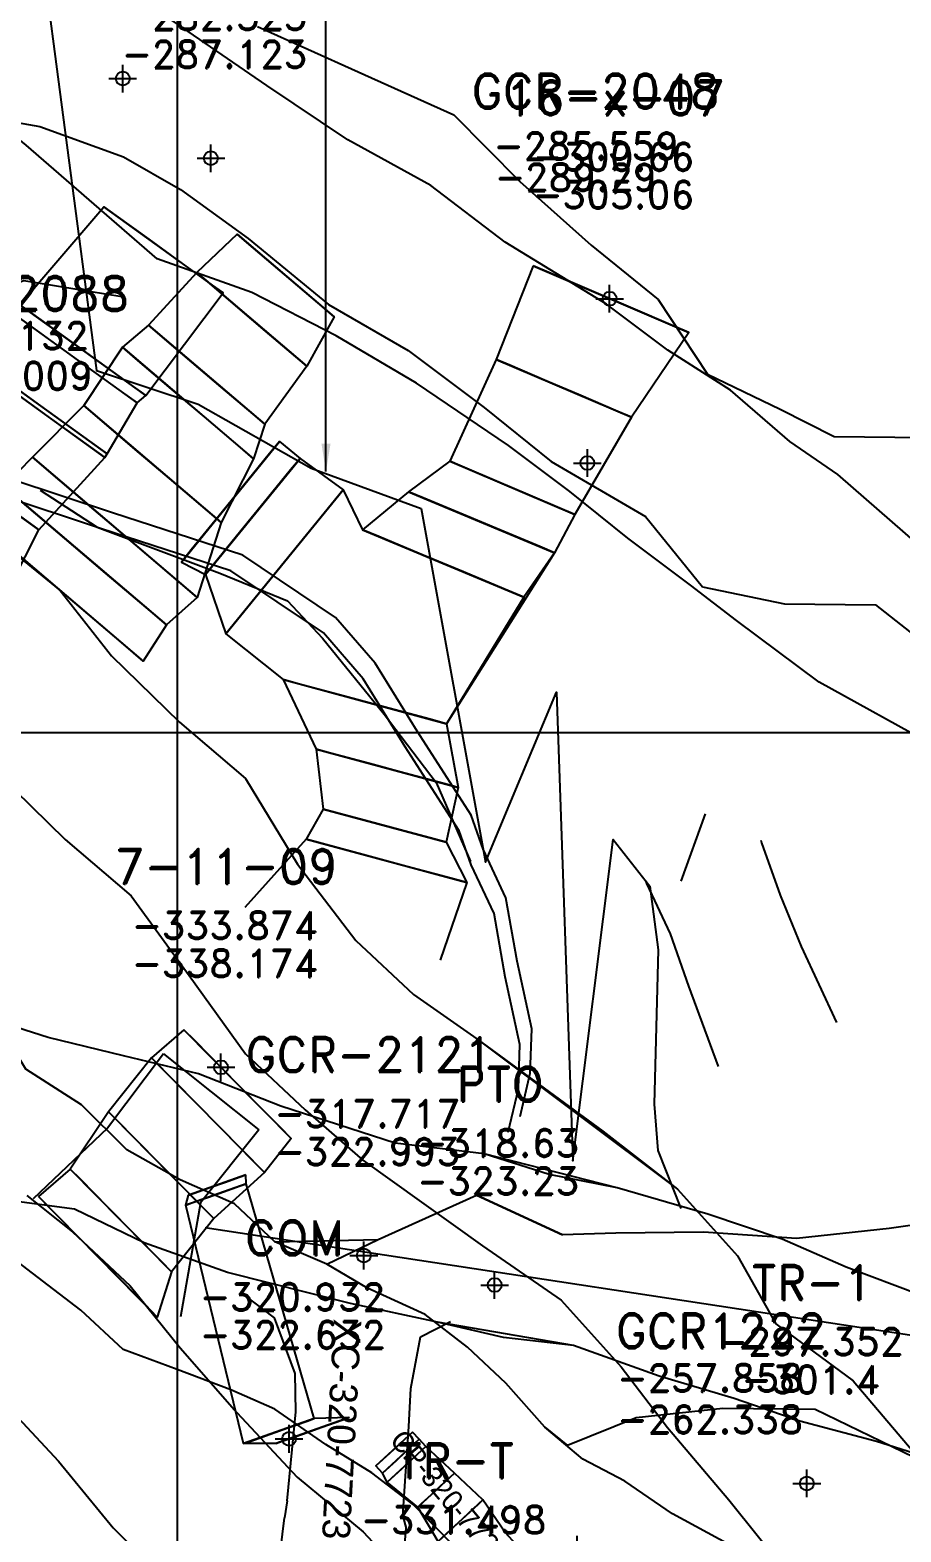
# Model space of a CAD drawing. Extents: x 10554 to 11088, y 9752 to 10019.
# Drawn here: x 10844.7 to 10876.1, y 9871.2 to 9925.3 of the extents above; entities that cross this region are included whole.
import ezdxf
from ezdxf.enums import TextEntityAlignment as Align

# ---------------------------------------------------------------- set-up
doc = ezdxf.new("R2010")
doc.units = 0
doc.header["$PDMODE"] = 34
doc.header["$PDSIZE"] = 0.5
doc.layers.get('0').update_dxf_attribs({"linetype": 'CONTINUOUS'})
for name, color, linetype in [('1', 7, 'CONTINUOUS'), ('ABAJO', 7, 'CONTINUOUS'), ('ARRIBA', 7, 'CONTINUOUS'), ('CF-300-7716-N', 5, 'CONTINUOUS'), ('coordenadas', 7, 'CONTINUOUS'), ('CURVA2', 6, 'CONTINUOUS'), ('POL-12-SEPT.-06', 2, 'CONTINUOUS'), ('R-0-6955-SW', 7, 'CONTINUOUS'), ('R-241-7710-E', 7, 'CONTINUOUS'), ('R-241-7710-E_FICH', 7, 'CONTINUOUS'), ('SEC', 7, 'CONTINUOUS')]:
    doc.layers.add(name, color=color, linetype=linetype)
doc.styles.add('ROMAND', font='ROMAND.SHX')
doc.styles.add('ROMANS', font='ROMANS')
doc.dimstyles.get("Standard").update_dxf_attribs({"dimtxt": 1.25, "dimasz": 1, "dimexe": 1.25, "dimexo": 0.625, "dimgap": 1, "dimtad": 1, "dimzin": 9, "dimdsep": 46, "dimtxsty": 'Standard', "dimcen": 2.5, "dimaunit": 1, "dimadec": 4, "dimazin": 0, "dimtfac": 1, "dimtmove": 0, "dimatfit": 3, "dimfxl": 0, "dimtolj": 1, "dimtzin": 0, "dimarcsym": 0})

# ---------------------------------------------------------------- blocks, each defined once
blk = doc.blocks.new('F2')
blk.add_point((0, 0))
at = {"style": 'ROMAND'}
for tag, height, p in [('NOMBRE', 1.25, (0.201, 6.617)), ('CIELO', 1, (0.136, 4.616)), ('PISO', 1, (0.136, 3.247))]:
    blk.add_attdef(tag, text='', height=height, dxfattribs=at).set_placement(p, align=Align.CENTER)
at = {"style": 'ROMANS', "flags": 1}
for tag, p in [('MINA', (-0.074, -3.255)), ('LOCALIZACION', (-0.074, -4.928)), ('ESTRUCTURA', (-0.074, -6.618)), ('NIVEL', (-0.074, -8.29)), ('OBRA', (-0.074, -10.121)), ('FECHA', (-0.074, -11.793)), ('ATRAS', (-0.074, -13.483)), ('TOPOGRAFO', (2.675, -15.297))]:
    blk.add_attdef(tag, text='', height=1.25, dxfattribs=at).set_placement(p, align=Align.CENTER)

msp = doc.modelspace()

# ---------------------------------------------------------------- linework, layer by layer
at = {"color": 1, "elevation": -258.542}
msp.add_lwpolyline([(10847.714, 9907.178), (10847.714, 9907.178)], dxfattribs=at)
at = {"color": 2, "elevation": -334.136}
msp.add_lwpolyline([(10849.497, 9888.416), (10852.934, 9885.669)], dxfattribs=at)
at = {"color": 5}
msp.add_polyline3d([(10869.02, 9897.063, 8.5), (10868.142, 9894.63, -158.252)], dxfattribs=at)
at = {"color": 3}
for points in [[(10853.952, 9872.29, -322.728), (10853.861, 9871.687, -322.562)], [(10853.952, 9872.29, -318.028), (10853.861, 9871.687, -319.062)], [(10858.117, 9871.748, -322.728), (10858.243, 9871.294, -322.562)], [(10858.117, 9871.748, -318.028), (10858.243, 9871.294, -319.062)]]:
    msp.add_polyline3d(points, dxfattribs=at)
at = {"layer": '1', "color": 1}
msp.add_lwpolyline([(10851.002, 9882.149), (10879.222, 9877.842)], dxfattribs=at)
at = {"layer": 'ABAJO', "color": 4}
for points in [[(10825.959, 9890.45, -291.565), (10828.297, 9893.183, -291.18), (10829.809, 9895.623, -290.772), (10831.413, 9897.85, -290.477), (10832.924, 9899.776, -290.114), (10834.831, 9902.25, -289.578), (10836.697, 9905.011, -289.12), (10838.644, 9907.885, -288.747), (10840.539, 9910.515, -288.099), (10842.266, 9913.596, -287.621), (10841.061, 9914.661, -287.804), (10842.786, 9916.028, -287.477), (10844.316, 9915.415, -287.434), (10847.35, 9918.941, -287.136)], [(10862.819, 9916.814, -305.06), (10861.488, 9913.446, -305.039), (10859.811, 9909.78, -305.016), (10858.331, 9908.676, -304.958)], [(10830.259, 9887.352, -291.565), (10832.273, 9890.319, -291.18), (10833.947, 9892.642, -290.772), (10835.795, 9894.693, -290.477), (10836.981, 9896.853, -290.114), (10839.131, 9899.152, -289.578), (10841.565, 9901.504, -289.12), (10843.512, 9904.377, -288.747), (10845.001, 9907.299, -288.099), (10847.377, 9909.913, -287.621), (10847.47, 9910.042, -287.804), (10848.546, 9911.877, -287.477), (10848.86, 9912.142, -287.434), (10851.65, 9915.842, -287.136)], [(10868.428, 9914.415, -305.06), (10866.361, 9911.362, -305.039), (10864.317, 9907.853, -305.016), (10863.59, 9906.478, -304.958)], [(10853.675, 9910.485, -305.132), (10854.42, 9909.879, -305.008), (10855.971, 9908.745, -305.159), (10856.672, 9907.3, -305.009), (10856.672, 9907.3, -305.009)], [(10850.14, 9906.142, -305.132), (10851.01, 9905.691, -305.008), (10851.741, 9903.549, -305.159), (10853.811, 9901.9, -304.863), (10853.811, 9901.9, -304.863)]]:
    msp.add_polyline3d(points, dxfattribs=at)
at = {"layer": 'ABAJO', "color": 1}
for points in [[(10852.147, 9917.961, -307.261), (10850.703, 9916.574, -307.241), (10848.956, 9914.676, -307.244), (10848.02, 9913.885, -307.193), (10846.623, 9911.78, -307.193), (10844.773, 9909.917, -307.098), (10843.745, 9908.863, -307.057), (10840.92, 9909.247, -307.018)], [(10855.649, 9914.98, -307.261), (10854.663, 9913.203, -307.241), (10853.144, 9911.111, -307.244), (10852.741, 9909.866, -307.193), (10851.572, 9907.567, -307.193), (10850.713, 9904.861, -307.098), (10849.608, 9903.872, -307.057), (10848.763, 9902.57, -307.018)], [(10863.59, 9906.478, -304.958), (10863.59, 9906.478, -304.958), (10863.59, 9906.478, -304.958), (10862.485, 9904.871, -305.009), (10862.485, 9904.871, -305.009), (10862.485, 9904.871, -305.009)], [(10862.485, 9904.871, -305.009), (10862.485, 9904.871, -305.009), (10862.485, 9904.871, -305.009), (10862.485, 9904.871, -305.009), (10862.485, 9904.871, -305.009), (10859.7, 9900.312, -304.863), (10860.116, 9898.014, -304.862), (10859.687, 9896.038, -304.862), (10860.434, 9894.583, -304.861), (10859.473, 9891.787, -304.96)], [(10853.811, 9901.9, -304.863), (10853.811, 9901.9, -304.863), (10853.811, 9901.9, -304.863), (10853.811, 9901.9, -304.863), (10853.811, 9901.9, -304.863), (10853.811, 9901.9, -304.863), (10854.999, 9899.394, -304.862), (10855.246, 9897.235, -304.862), (10854.641, 9896.145, -304.861), (10852.425, 9893.688, -304.96)], [(10849.497, 9888.416, -337.736), (10847.475, 9885.727, -338.469), (10844.8, 9883.18, -338.975)], [(10852.934, 9885.669, -337.736), (10850.834, 9883.042, -338.469), (10850.111, 9878.935, -338.975)]]:
    msp.add_polyline3d(points, dxfattribs=at)
at = {"layer": 'ABAJO'}
for points in [[(10850.234, 9889.278, -338.174), (10849.063, 9888.264, -338.229), (10847.515, 9886.318, -338.476), (10846.137, 9884.258, -338.518), (10844.989, 9883.268, -338.67)], [(10854.094, 9885.36, -338.174), (10853.133, 9884.132, -338.229), (10851.305, 9882.472, -338.476), (10849.787, 9880.554, -338.518), (10849.271, 9878.923, -338.67)], [(10853.505, 9881.637, -260.061), (10857.239, 9881.713, -260.414), (10860.779, 9883.312, -260.723)]]:
    msp.add_polyline3d(points, dxfattribs=at)
at = {"layer": 'ABAJO', "color": 2}
for points in [[(10856.19, 9875.297, -322.632), (10854.931, 9875.261, -323.305), (10852.475, 9883.726, -334.003), (10852.468, 9884.045, -334.476)], [(10853.55, 9874.365, -322.632), (10852.384, 9874.363, -323.305), (10850.306, 9882.96, -334.003), (10850.393, 9883.313, -334.476)]]:
    msp.add_polyline3d(points, dxfattribs=at)
at = {"layer": 'ABAJO', "color": 3}
for points in [[(10853.952, 9872.29, -322.728), (10854.27, 9875.507, -322.952), (10854.247, 9876.884, -322.989), (10853.5, 9878.888, -322.978), (10852.398, 9879.724, -322.847)], [(10858.117, 9871.748, -322.728), (10858.335, 9874.978, -322.952), (10858.412, 9876.342, -322.989), (10858.755, 9878.204, -322.978), (10859.835, 9878.756, -322.847)], [(10853.504, 9868.832, -322.395), (10853.861, 9871.687, -322.562)], [(10857.986, 9868.43, -322.395), (10858.243, 9871.294, -322.562)]]:
    msp.add_polyline3d(points, dxfattribs=at)
at = {"layer": 'ABAJO', "color": 5}
for points in [[(10862.877, 9869.989, -312.082), (10862.877, 9869.989, -312.082), (10862.877, 9869.989, -312.082), (10861.816, 9871.157, -313.862), (10861.009, 9872.326, -315.383), (10859.981, 9873.292, -316.905), (10858.954, 9874.258, -318.527), (10858.715, 9874.517, -318.882), (10858.477, 9874.775, -319.637)], [(10861.243, 9868.515, -312.082), (10861.243, 9868.515, -312.082), (10861.243, 9868.515, -312.082), (10860.052, 9869.529, -313.862), (10859.392, 9870.834, -315.383), (10858.658, 9872.071, -316.905), (10857.557, 9872.97, -318.527), (10857.392, 9873.296, -318.882), (10857.154, 9873.555, -319.637)]]:
    msp.add_polyline3d(points, dxfattribs=at)
at = {"layer": 'ARRIBA', "color": 4}
for points in [[(10825.959, 9890.45, -287.365), (10828.297, 9893.183, -287.38), (10829.809, 9895.623, -286.972), (10831.413, 9897.85, -286.377), (10832.924, 9899.776, -285.914), (10834.831, 9902.25, -285.278), (10836.697, 9905.011, -285.02), (10838.644, 9907.885, -284.547), (10840.539, 9910.515, -283.799), (10842.266, 9913.596, -283.321), (10841.061, 9914.661, -283.304), (10842.786, 9916.028, -283.177), (10844.316, 9915.415, -283.134), (10847.35, 9918.941, -283.036)], [(10862.819, 9916.814, -300.66), (10861.488, 9913.446, -300.139), (10859.811, 9909.78, -300.816), (10858.331, 9908.676, -300.858)], [(10830.259, 9887.352, -287.365), (10832.273, 9890.319, -287.38), (10833.947, 9892.642, -286.972), (10835.795, 9894.693, -286.377), (10836.981, 9896.853, -285.914), (10839.131, 9899.152, -285.278), (10841.565, 9901.504, -285.02), (10843.512, 9904.377, -284.547), (10845.001, 9907.299, -283.799), (10847.377, 9909.913, -283.321), (10847.47, 9910.042, -283.304), (10848.546, 9911.877, -283.177), (10848.86, 9912.142, -283.134), (10851.65, 9915.842, -283.036)], [(10868.428, 9914.415, -300.66), (10866.361, 9911.362, -300.139), (10864.317, 9907.853, -300.816), (10863.59, 9906.478, -300.858)], [(10853.675, 9910.485, -301.032), (10854.42, 9909.879, -300.708), (10855.971, 9908.745, -300.559), (10856.672, 9907.3, -300.709), (10856.672, 9907.3, -300.709)], [(10850.14, 9906.142, -301.032), (10851.01, 9905.691, -300.708), (10851.741, 9903.549, -300.559), (10853.811, 9901.9, -300.763), (10853.811, 9901.9, -300.763)]]:
    msp.add_polyline3d(points, dxfattribs=at)
at = {"layer": 'ARRIBA', "color": 1}
for points in [[(10852.147, 9917.961, -302.461), (10850.703, 9916.574, -302.841), (10848.956, 9914.676, -302.244), (10848.02, 9913.885, -302.493), (10846.623, 9911.78, -302.093), (10844.773, 9909.917, -302.598), (10843.745, 9908.863, -302.757), (10840.92, 9909.247, -302.918)], [(10855.649, 9914.98, -302.461), (10854.663, 9913.203, -302.841), (10853.144, 9911.111, -302.244), (10852.741, 9909.866, -302.493), (10851.572, 9907.567, -302.093), (10850.713, 9904.861, -302.598), (10849.608, 9903.872, -302.757), (10848.763, 9902.57, -302.918)], [(10858.331, 9908.676, -300.858), (10858.331, 9908.676, -300.858), (10858.331, 9908.676, -300.858), (10856.672, 9907.3, -300.709), (10856.672, 9907.3, -300.709), (10856.672, 9907.3, -300.709)], [(10863.59, 9906.478, -300.858), (10863.59, 9906.478, -300.858), (10863.59, 9906.478, -300.858), (10863.59, 9906.478, -300.858), (10863.59, 9906.478, -300.858), (10859.7, 9900.312, -300.763), (10860.116, 9898.014, -300.862), (10859.687, 9896.038, -300.662), (10860.434, 9894.583, -300.961), (10859.473, 9891.787, -301.111)], [(10853.811, 9901.9, -300.763), (10853.811, 9901.9, -300.763), (10853.811, 9901.9, -300.763), (10853.811, 9901.9, -300.763), (10853.811, 9901.9, -300.763), (10853.811, 9901.9, -300.763), (10854.999, 9899.394, -300.862), (10855.246, 9897.235, -300.662), (10854.641, 9896.145, -300.961), (10852.425, 9893.688, -301.111)], [(10849.497, 9888.416, -334.136), (10847.475, 9885.727, -335.069), (10844.8, 9883.18, -335.175)], [(10852.934, 9885.669, -334.136), (10850.834, 9883.042, -335.069), (10850.111, 9878.935, -335.175)]]:
    msp.add_polyline3d(points, dxfattribs=at)
at = {"layer": 'ARRIBA'}
for points in [[(10850.234, 9889.278, -333.874), (10849.063, 9888.264, -334.029), (10847.515, 9886.318, -334.476), (10846.137, 9884.258, -334.718), (10844.989, 9883.268, -334.87)], [(10854.094, 9885.36, -333.874), (10853.133, 9884.132, -334.029), (10851.305, 9882.472, -334.476), (10849.787, 9880.554, -334.718), (10849.271, 9878.923, -334.87)], [(10855.384, 9880.831, -256.022), (10857.239, 9881.713, -256.614), (10860.779, 9883.312, -256.823)]]:
    msp.add_polyline3d(points, dxfattribs=at)
at = {"layer": 'ARRIBA', "color": 2}
for points in [[(10856.19, 9875.297, -320.932), (10854.931, 9875.261, -321.105), (10852.475, 9883.726, -332.203), (10852.468, 9884.045, -332.676)], [(10853.55, 9874.365, -320.932), (10852.384, 9874.363, -321.105), (10850.306, 9882.96, -332.203), (10850.393, 9883.313, -332.676)]]:
    msp.add_polyline3d(points, dxfattribs=at)
at = {"layer": 'ARRIBA', "color": 3}
for points in [[(10853.952, 9872.29, -318.028), (10854.27, 9875.507, -319.052), (10854.247, 9876.884, -319.489), (10853.5, 9878.888, -319.378), (10852.398, 9879.724, -318.747)], [(10858.117, 9871.748, -318.028), (10858.335, 9874.978, -319.052), (10858.412, 9876.342, -319.489), (10858.755, 9878.204, -319.378), (10859.835, 9878.756, -318.747)], [(10853.504, 9868.832, -318.595), (10853.861, 9871.687, -319.062)], [(10857.986, 9868.43, -318.595), (10858.243, 9871.294, -319.062)]]:
    msp.add_polyline3d(points, dxfattribs=at)
at = {"layer": 'ARRIBA', "color": 5}
for points in [[(10862.877, 9869.989, -309.482), (10862.877, 9869.989, -309.482), (10862.877, 9869.989, -309.482), (10861.816, 9871.157, -311.762), (10861.009, 9872.326, -313.583), (10859.981, 9873.292, -315.205), (10858.954, 9874.258, -316.627), (10858.715, 9874.517, -317.182), (10858.477, 9874.775, -317.537)], [(10861.243, 9868.515, -309.482), (10861.243, 9868.515, -309.482), (10861.243, 9868.515, -309.482), (10860.052, 9869.529, -311.762), (10859.392, 9870.834, -313.583), (10858.658, 9872.071, -315.205), (10857.557, 9872.97, -316.627), (10857.392, 9873.296, -317.182), (10857.154, 9873.555, -317.537)]]:
    msp.add_polyline3d(points, dxfattribs=at)
at = {"layer": 'CF-300-7716-N'}
for points in [[(10830.492, 9926.661, -262.479), (10832.674, 9920.287, -260.342), (10835.822, 9924.299, -262.546), (10838.05, 9914.798, -259.948), (10841.322, 9918.968, -262.268), (10844.943, 9929.301, -267.143), (10847.085, 9913.049, -262.376), (10850.742, 9911.831, -262.191), (10854.824, 9909.519, -262.483), (10858.78, 9908.067, -262.289), (10861.101, 9895.318, -258.898), (10863.667, 9901.448, -262.042), (10864.254, 9884.551, -257.296), (10865.71, 9896.133, -262.219), (10867.022, 9894.458, -262.243), (10867.327, 9892.158, -262.049), (10867.183, 9886.597, -262.032), (10867.317, 9884.922, -262.02), (10868.14, 9882.83, -261.996)], [(10830.492, 9926.661, -260.043), (10832.674, 9920.287, -257.906), (10835.822, 9924.299, -260.11), (10838.05, 9914.798, -257.512), (10841.322, 9918.968, -259.832), (10844.943, 9929.301, -264.707), (10847.085, 9913.049, -259.94), (10850.742, 9911.831, -259.755), (10854.824, 9909.519, -260.047), (10858.78, 9908.067, -259.853), (10861.101, 9895.318, -256.462), (10863.667, 9901.448, -259.606), (10864.254, 9884.551, -254.86), (10865.71, 9896.133, -259.783), (10867.022, 9894.458, -259.807), (10867.327, 9892.158, -259.613), (10867.183, 9886.597, -259.596), (10867.317, 9884.922, -259.584), (10868.14, 9882.83, -259.56)], [(10862.353, 9886.148, -258.325), (10862.718, 9887.714, -258.349), (10862.768, 9889.307, -258.361), (10862.243, 9891.746, -258.378), (10861.839, 9894.029, -258.572), (10861.02, 9895.792, -258.549), (10860.585, 9897.014, -258.305), (10858.642, 9900.044, -258.371), (10857.12, 9902.495, -258.435), (10855.693, 9904.147, -258.619), (10852.353, 9906.386, -258.812), (10847.654, 9907.911, -258.521), (10843.997, 9909.129, -258.705), (10840.687, 9911.598, -258.602), (10838.481, 9915.363, -258.597), (10836.039, 9918.422, -258.786), (10833.104, 9920.851, -258.875), (10830.796, 9921.68, -258.59), (10827.803, 9922.818, -258.808), (10824.748, 9924.49, -258.73), (10821.901, 9926.873, -259.252)], [(10861.923, 9885.583, -261.996), (10862.288, 9887.149, -262.02), (10862.337, 9888.742, -262.032), (10861.813, 9891.182, -262.049), (10861.409, 9893.465, -262.243), (10860.589, 9895.227, -262.219), (10860.155, 9896.449, -261.975), (10858.211, 9899.48, -262.042), (10856.689, 9901.931, -262.105), (10855.262, 9903.583, -262.289), (10851.923, 9905.821, -262.483), (10847.224, 9907.347, -262.191), (10843.566, 9908.564, -262.376), (10840.256, 9911.034, -262.273), (10838.05, 9914.798, -262.268), (10835.609, 9917.857, -262.457), (10832.674, 9920.287, -262.546), (10830.365, 9921.115, -262.26), (10827.373, 9922.253, -262.479), (10824.317, 9923.926, -262.4), (10821.471, 9926.308, -262.923)]]:
    msp.add_polyline3d(points, dxfattribs=at)
at = {"layer": 'coordenadas', "color": 0}
for points in [[(10850, 9838.299), (10850, 9939.799)], [(10776.496, 9900), (10909.496, 9900)]]:
    msp.add_lwpolyline(points, dxfattribs=at)
at = {"layer": 'CURVA2'}
msp.add_polyline3d([(10845.054, 9908.732, -264.199), (10847.11, 9907.394, -264.244), (10851.532, 9905.742, -264.195), (10853.967, 9904.743, -264.049), (10855.223, 9903.391, -264.131), (10857.448, 9900.657, -264.175), (10859.327, 9898.191, -264.375), (10860.557, 9895.343, -264.446)], dxfattribs=at)
at = {"layer": 'R-0-6955-SW'}
for points in [[(10871.022, 9896.109, -158.083), (10871.055, 9896.015, -158.084), (10871.055, 9896.015, -158.084), (10871.719, 9894.128, -158.404), (10872.477, 9892.275, -157.925), (10873.755, 9889.544, -157.956)], [(10866.871, 9894.649, -158.083), (10866.905, 9894.555, -158.084), (10866.905, 9894.555, -158.084), (10867.757, 9892.734, -158.404), (10868.421, 9890.848, -157.925), (10869.487, 9887.954, -157.498)]]:
    msp.add_polyline3d(points, dxfattribs=at)
at = {"layer": 'R-241-7710-E'}
for points in [[(10853.218, 9923.326, -282.245), (10848.167, 9926.801, -281.223), (10846.183, 9928.433, -281.31), (10843.979, 9929.85, -280.689), (10841.824, 9931.472, -280.459), (10839.523, 9933.07, -280.316), (10837.423, 9934.539, -280.203)], [(10853.218, 9923.326, -287.145), (10848.167, 9926.801, -287.323), (10846.183, 9928.433, -286.81), (10843.979, 9929.85, -285.989), (10841.824, 9931.472, -285.159), (10839.523, 9933.07, -284.716), (10837.423, 9934.539, -284.103)], [(10849.269, 9917.068, -282.245), (10844.544, 9921.165, -281.223), (10842.56, 9922.797, -281.31), (10840.572, 9924.55, -280.689), (10838.363, 9926.089, -280.459), (10836.063, 9927.686, -280.316), (10833.909, 9929.071, -280.203)], [(10849.269, 9917.068, -287.145), (10844.544, 9921.165, -287.323), (10842.56, 9922.797, -286.81), (10840.572, 9924.55, -285.989), (10838.363, 9926.089, -285.159), (10836.063, 9927.686, -284.716), (10833.909, 9929.071, -284.103)], [(10852.88, 9925.444, -265.3), (10852.88, 9925.444, -265.3), (10852.88, 9925.444, -265.3), (10856.516, 9923.819, -265.027), (10859.957, 9922.268, -264.257), (10862.336, 9919.86, -263.45), (10864.915, 9917.559, -263.726), (10867.324, 9915.61, -263.804)], [(10852.88, 9925.444, -271.1), (10852.88, 9925.444, -271.1), (10852.88, 9925.444, -271.1), (10856.516, 9923.819, -270.627), (10859.957, 9922.268, -269.957), (10862.336, 9919.86, -269.45), (10864.915, 9917.559, -269.126), (10867.324, 9915.61, -268.654)], [(10865.466, 9915.434, -284.017), (10865.466, 9915.434, -284.017), (10861.811, 9917.668, -284.005), (10859.133, 9919.713, -283.229), (10856.145, 9921.361, -282.145), (10853.218, 9923.326, -282.245)], [(10865.466, 9915.434, -288.817), (10865.466, 9915.434, -288.817), (10861.811, 9917.668, -288.305), (10859.133, 9919.713, -288.029), (10856.145, 9921.361, -287.545), (10853.218, 9923.326, -287.145)], [(10835.97, 9921.457, -269.391), (10835.97, 9921.457, -269.391), (10838.676, 9922.749, -267.848), (10841.7, 9922.428, -267.143), (10845.039, 9921.847, -265.983), (10848.059, 9920.753, -265.232), (10850.105, 9919.566, -265.3)], [(10835.97, 9921.457, -273.691), (10835.97, 9921.457, -273.691), (10838.676, 9922.749, -272.948), (10841.7, 9922.428, -272.543), (10845.039, 9921.847, -272.083), (10848.059, 9920.753, -271.532), (10850.105, 9919.566, -271.1)], [(10850.105, 9919.566, -265.3), (10850.105, 9919.566, -265.3), (10850.105, 9919.566, -265.3), (10852.551, 9917.81, -265.027), (10855.441, 9915.423, -264.257), (10858.315, 9913.767, -263.45), (10861.06, 9911.716, -263.726), (10863.469, 9909.767, -263.804)], [(10850.105, 9919.566, -271.1), (10850.105, 9919.566, -271.1), (10850.105, 9919.566, -271.1), (10852.551, 9917.81, -270.627), (10855.441, 9915.423, -269.957), (10858.315, 9913.767, -269.45), (10861.06, 9911.716, -269.126), (10863.469, 9909.767, -268.654)], [(10861.936, 9910.337, -284.017), (10861.936, 9910.337, -284.017), (10858.61, 9912.593, -284.005), (10855.718, 9914.3, -283.229), (10852.677, 9915.863, -282.145), (10849.269, 9917.068, -282.245)], [(10861.936, 9910.337, -288.817), (10861.936, 9910.337, -288.817), (10858.61, 9912.593, -288.305), (10855.718, 9914.3, -288.029), (10852.677, 9915.863, -287.545), (10849.269, 9917.068, -287.145)], [(10834.191, 9910.383, -254.451), (10836.037, 9913.176, -254.123), (10838.758, 9914.571, -253.752), (10841.648, 9915.288, -253.48), (10844.465, 9916.295, -253.209), (10847.991, 9915.712, -252.853)], [(10873.797, 9909.298, -286.061), (10872.078, 9910.489, -285.689), (10869.933, 9912.339, -285.023), (10867.675, 9913.782, -284.475), (10865.466, 9915.434, -284.017)], [(10873.797, 9909.298, -290.761), (10872.078, 9910.489, -290.389), (10869.933, 9912.339, -289.723), (10867.675, 9913.782, -289.175), (10865.466, 9915.434, -288.817)], [(10870.153, 9904.037, -286.061), (10868.49, 9905.31, -285.689), (10866.232, 9906.996, -285.023), (10864.145, 9908.685, -284.475), (10861.936, 9910.337, -284.017)], [(10870.153, 9904.037, -290.761), (10868.49, 9905.31, -290.389), (10866.232, 9906.996, -289.723), (10864.145, 9908.685, -289.175), (10861.936, 9910.337, -288.817)], [(10880.808, 9904.502, -287.747), (10880.808, 9904.502, -287.747), (10880.808, 9904.502, -287.747), (10880.808, 9904.502, -287.747), (10876.708, 9906.758, -286.575), (10873.797, 9909.298, -286.061), (10873.797, 9909.298, -286.061)], [(10880.808, 9904.502, -291.947), (10880.808, 9904.502, -291.947), (10880.808, 9904.502, -291.947), (10880.808, 9904.502, -291.947), (10876.708, 9906.758, -291.475), (10873.797, 9909.298, -290.761), (10873.797, 9909.298, -290.761)], [(10842.773, 9907.619, -302.423), (10844.084, 9906.482, -302.448), (10845.77, 9905.119, -302.229), (10847.622, 9902.757, -302.027), (10850.073, 9900.369, -301.98), (10852.451, 9898.333, -301.464), (10854.331, 9895.244, -300.809), (10856.434, 9892.498, -300.062)], [(10842.773, 9907.619, -307.723), (10844.084, 9906.482, -307.548), (10845.77, 9905.119, -307.229), (10847.622, 9902.757, -306.927), (10850.073, 9900.369, -306.58), (10852.451, 9898.333, -305.964), (10854.331, 9895.244, -305.409), (10856.434, 9892.498, -305.062)], [(10877.35, 9899.477, -287.747), (10877.35, 9899.477, -287.747), (10877.35, 9899.477, -287.747), (10877.35, 9899.477, -287.747), (10873.134, 9901.815, -286.575), (10870.153, 9904.037, -286.061), (10870.153, 9904.037, -286.061)], [(10877.35, 9899.477, -291.947), (10877.35, 9899.477, -291.947), (10877.35, 9899.477, -291.947), (10877.35, 9899.477, -291.947), (10873.134, 9901.815, -291.475), (10870.153, 9904.037, -290.761), (10870.153, 9904.037, -290.761)], [(10838.447, 9903.178, -302.423), (10839.758, 9902.041, -302.448), (10841.165, 9900.391, -302.229), (10843.505, 9898.53, -302.027), (10845.957, 9896.143, -301.98), (10848.334, 9894.106, -301.464), (10850.424, 9891.233, -300.809), (10852.457, 9888.415, -300.062)], [(10838.447, 9903.178, -307.723), (10839.758, 9902.041, -307.548), (10841.165, 9900.391, -307.229), (10843.505, 9898.53, -306.927), (10845.957, 9896.143, -306.58), (10848.334, 9894.106, -305.964), (10850.424, 9891.233, -305.409), (10852.457, 9888.415, -305.062)], [(10853.72, 9886.529, -316.481), (10853.72, 9886.529, -316.481), (10853.72, 9886.529, -316.481), (10853.72, 9886.529, -316.481), (10853.72, 9886.529, -316.481), (10850.752, 9887.688, -316.323), (10848.06, 9888.338, -315.812), (10845.339, 9888.998, -315.398), (10842.764, 9889.82, -315.193), (10839.749, 9890.994, -314.83), (10837.082, 9891.951, -314.211), (10834.342, 9892.616, -313.894), (10830.902, 9893.506, -313.595), (10828.026, 9894.53, -313.351), (10825.446, 9895.564, -312.439), (10825.446, 9895.564, -312.439)], [(10853.72, 9886.529, -321.981), (10853.72, 9886.529, -321.981), (10853.72, 9886.529, -321.981), (10853.72, 9886.529, -321.981), (10853.72, 9886.529, -321.981), (10850.752, 9887.688, -321.523), (10848.06, 9888.338, -321.112), (10845.339, 9888.998, -320.798), (10842.764, 9889.82, -320.393), (10839.749, 9890.994, -319.93), (10837.082, 9891.951, -319.511), (10834.342, 9892.616, -319.194), (10830.902, 9893.506, -318.795), (10828.026, 9894.53, -318.451), (10825.446, 9895.564, -318.039), (10825.446, 9895.564, -318.039)], [(10878.401, 9866.684, -264.662), (10875.39, 9868.185, -263.968), (10872.6, 9869.242, -263.333), (10867.842, 9871.826, -262.649), (10866.126, 9873.01, -262.275), (10864.605, 9873.794, -261.852), (10863.247, 9874.956, -261.717), (10861.834, 9876.537, -261.542), (10860.458, 9877.839, -261.294), (10858.922, 9879.012, -261.039), (10856.845, 9879.968, -260.844), (10855.384, 9880.831, -260.522), (10853.505, 9881.637, -260.061), (10852.05, 9882.999, -259.799), (10850.091, 9883.865, -259.324), (10848.176, 9884.95, -259.237), (10846.545, 9886.572, -259.036), (10844.532, 9887.856, -258.722), (10843.538, 9889.495, -258.586), (10842.084, 9890.858, -258.325), (10840.508, 9892.061, -257.863), (10838.628, 9892.866, -257.502), (10836.949, 9893.771, -257.253)], [(10863.985, 9865.269, -262.561), (10863.985, 9865.269, -262.561), (10863.716, 9866.42, -262.649), (10862.183, 9867.843, -262.275), (10860.843, 9868.865, -261.852), (10859.97, 9870.663, -261.717), (10858.497, 9872.165, -261.542), (10857, 9873.308, -261.294), (10855.342, 9874.322, -261.039), (10853.508, 9875.596, -260.844), (10851.926, 9876.3, -260.522), (10849.985, 9877.027, -260.061), (10848.045, 9877.753, -259.799), (10846.512, 9879.175, -259.324), (10844.778, 9880.498, -259.237), (10842.965, 9881.882, -259.036), (10841.074, 9883.325, -258.722), (10838.745, 9883.216, -258.586), (10837.776, 9885.214, -258.325), (10836.685, 9887.053, -257.863), (10834.806, 9887.858, -257.502), (10833.066, 9888.683, -257.253), (10828.604, 9893.027, -256.227)], [(10856.434, 9892.498, -300.062), (10856.434, 9892.498, -300.062), (10856.434, 9892.498, -300.062), (10856.434, 9892.498, -300.062), (10858.51, 9890.548, -299.431), (10860.793, 9888.952, -299.464), (10860.793, 9888.952, -299.464), (10860.793, 9888.952, -299.464)], [(10856.434, 9892.498, -305.062), (10856.434, 9892.498, -305.062), (10856.434, 9892.498, -305.062), (10856.434, 9892.498, -305.062), (10858.51, 9890.548, -304.531), (10860.793, 9888.952, -304.264), (10860.793, 9888.952, -304.264), (10860.793, 9888.952, -304.264)], [(10863.716, 9866.42, -257.849), (10862.183, 9867.843, -257.675), (10860.843, 9868.865, -257.352), (10859.97, 9870.663, -256.917), (10858.497, 9872.165, -256.542), (10857, 9873.308, -256.094), (10855.342, 9874.322, -256.539), (10853.508, 9875.596, -256.044), (10851.926, 9876.3, -256.022), (10849.985, 9877.027, -255.761), (10848.045, 9877.753, -254.399), (10846.512, 9879.175, -254.324), (10844.778, 9880.498, -254.637), (10842.965, 9881.882, -254.536), (10841.074, 9883.325, -254.522), (10838.745, 9883.216, -252.886), (10837.776, 9885.214, -253.325), (10836.685, 9887.053, -253.263), (10834.806, 9887.858, -253.102), (10833.066, 9888.683, -252.953), (10831.848, 9889.934, -251.948)], [(10851.803, 9880.528, -316.481), (10851.803, 9880.528, -316.481), (10851.803, 9880.528, -316.481), (10851.803, 9880.528, -316.481), (10851.803, 9880.528, -316.481), (10848.804, 9881.592, -316.323), (10846.294, 9882.813, -315.812), (10843.482, 9883.187, -315.398), (10840.908, 9884.01, -315.193), (10837.831, 9884.993, -314.83), (10835.164, 9885.95, -314.211), (10832.303, 9886.234, -313.894), (10828.954, 9887.409, -313.595), (10826.2, 9888.814, -313.351), (10823.529, 9889.563, -312.439), (10823.529, 9889.563, -312.439)], [(10851.803, 9880.528, -321.981), (10851.803, 9880.528, -321.981), (10851.803, 9880.528, -321.981), (10851.803, 9880.528, -321.981), (10851.803, 9880.528, -321.981), (10848.804, 9881.592, -321.523), (10846.294, 9882.813, -321.112), (10843.482, 9883.187, -320.798), (10840.908, 9884.01, -320.393), (10837.831, 9884.993, -319.93), (10835.164, 9885.95, -319.511), (10832.303, 9886.234, -319.194), (10828.954, 9887.409, -318.795), (10826.2, 9888.814, -318.451), (10823.529, 9889.563, -318.039), (10823.529, 9889.563, -318.039)], [(10860.793, 9888.952, -299.464), (10860.793, 9888.952, -299.464), (10860.793, 9888.952, -299.464), (10860.793, 9888.952, -299.464), (10868.027, 9883.537, -298.082), (10870.186, 9881.131, -297.732), (10871.568, 9878.671, -297.535), (10874.358, 9876.62, -297.265), (10876.514, 9874.073, -297.004), (10878.597, 9871.458, -296.342), (10878.597, 9871.458, -296.342)], [(10860.793, 9888.952, -304.264), (10860.793, 9888.952, -304.264), (10860.793, 9888.952, -304.264), (10865.337, 9885.628, -303.748), (10868.027, 9883.537, -303.182), (10870.186, 9881.131, -302.632), (10871.568, 9878.671, -302.135), (10874.358, 9876.62, -301.565), (10876.514, 9874.073, -301.304), (10878.597, 9871.458, -301.142), (10878.597, 9871.458, -301.142)], [(10852.457, 9888.415, -300.062), (10852.457, 9888.415, -300.062), (10852.457, 9888.415, -300.062), (10852.457, 9888.415, -300.062), (10854.607, 9886.393, -299.431), (10856.686, 9884.579, -299.464), (10856.686, 9884.579, -299.464), (10856.686, 9884.579, -299.464)], [(10852.457, 9888.415, -305.062), (10852.457, 9888.415, -305.062), (10852.457, 9888.415, -305.062), (10852.457, 9888.415, -305.062), (10854.607, 9886.393, -304.531), (10856.686, 9884.579, -304.264), (10856.686, 9884.579, -304.264), (10856.686, 9884.579, -304.264)], [(10857.843, 9885.185, -322.943), (10853.72, 9886.529, -321.981)], [(10857.843, 9885.185, -317.717), (10853.72, 9886.529, -316.481)], [(10869.114, 9882.635, -320.2), (10869.114, 9882.635, -320.2), (10869.114, 9882.635, -320.2), (10869.114, 9882.635, -320.2), (10869.114, 9882.635, -320.2), (10869.114, 9882.635, -320.2), (10865.854, 9883.577, -319.958), (10865.854, 9883.577, -319.958), (10861.058, 9884.809, -318.024), (10857.843, 9885.185, -317.717)], [(10869.114, 9882.635, -325), (10869.114, 9882.635, -325), (10869.114, 9882.635, -325), (10869.114, 9882.635, -325), (10869.114, 9882.635, -325), (10869.114, 9882.635, -325), (10865.854, 9883.577, -324.658), (10863.392, 9884.055, -324.139), (10861.058, 9884.809, -323.724), (10857.843, 9885.185, -322.943)], [(10856.686, 9884.579, -299.464), (10856.686, 9884.579, -299.464), (10856.686, 9884.579, -299.464), (10860.999, 9881.484, -298.948), (10863.833, 9879.53, -298.082), (10865.992, 9877.125, -297.732), (10867.664, 9874.941, -297.535), (10869.875, 9872.337, -297.265), (10871.958, 9869.722, -297.004), (10873.897, 9866.968, -296.342), (10873.897, 9866.968, -296.342)], [(10856.686, 9884.579, -304.264), (10856.686, 9884.579, -304.264), (10856.686, 9884.579, -304.264), (10860.999, 9881.484, -303.748), (10863.833, 9879.53, -303.182), (10865.992, 9877.125, -302.632), (10867.664, 9874.941, -302.135), (10869.875, 9872.337, -301.565), (10871.958, 9869.722, -301.304), (10873.897, 9866.968, -301.142), (10873.897, 9866.968, -301.142)], [(10885.279, 9884.499, -258.322), (10884.388, 9883.974, -258.417), (10881.704, 9882.775, -258.165), (10878.594, 9882.536, -257.385), (10875.654, 9882.114, -257.618), (10872.318, 9881.75, -257.416), (10868.966, 9881.987, -256.818), (10865.804, 9881.943, -256.335)], [(10885.279, 9884.499, -264.622), (10884.388, 9883.974, -264.417), (10881.704, 9882.775, -263.965), (10878.594, 9882.536, -263.785), (10875.654, 9882.114, -263.118), (10872.318, 9881.75, -262.816), (10868.966, 9881.987, -262.718), (10865.804, 9881.943, -263.135)], [(10844.567, 9883.299, -334.76), (10844.567, 9883.299, -334.76), (10844.567, 9883.299, -334.76), (10844.567, 9883.299, -334.76), (10846.211, 9881.988, -334.582), (10848.295, 9880.045, -333.983), (10850.101, 9877.815, -333.982), (10852.141, 9875.48, -333.447), (10854.315, 9873.147, -332.6), (10856.694, 9871.181, -332.171), (10858.524, 9869.218, -331.795), (10860.145, 9867.479, -331.262), (10862.132, 9865.934, -330.913)], [(10844.567, 9883.299, -339.16), (10844.567, 9883.299, -339.16), (10844.567, 9883.299, -339.16), (10844.567, 9883.299, -339.16), (10846.211, 9881.988, -338.982), (10848.295, 9880.045, -338.683), (10850.101, 9877.815, -338.282), (10852.141, 9875.48, -337.847), (10854.315, 9873.147, -337.5), (10856.694, 9871.181, -337.071), (10858.524, 9869.218, -336.795), (10860.145, 9867.479, -336.562), (10862.132, 9865.934, -336.013)], [(10865.804, 9881.943, -256.335), (10865.804, 9881.943, -256.335), (10865.804, 9881.943, -256.335), (10865.804, 9881.943, -256.335), (10865.804, 9881.943, -256.335), (10863.875, 9881.89, -255.869), (10860.779, 9883.312, -256.823), (10863.875, 9881.89, -255.869)], [(10856.234, 9879.405, -322.943), (10851.803, 9880.528, -321.981)], [(10856.234, 9879.405, -317.717), (10851.803, 9880.528, -316.481)], [(10867.359, 9876.793, -320.2), (10867.359, 9876.793, -320.2), (10867.359, 9876.793, -320.2), (10867.359, 9876.793, -320.2), (10867.359, 9876.793, -320.2), (10867.359, 9876.793, -320.2), (10864.272, 9877.893, -319.958), (10864.272, 9877.893, -319.958), (10859.368, 9878.74, -318.024), (10856.234, 9879.405, -317.717)], [(10867.359, 9876.793, -325), (10867.359, 9876.793, -325), (10867.359, 9876.793, -325), (10867.359, 9876.793, -325), (10867.359, 9876.793, -325), (10867.359, 9876.793, -325), (10864.272, 9877.893, -324.658), (10861.756, 9878.179, -324.139), (10859.368, 9878.74, -323.724), (10856.234, 9879.405, -322.943)], [(10839.951, 9878.866, -334.76), (10839.951, 9878.866, -334.76), (10839.951, 9878.866, -334.76), (10839.951, 9878.866, -334.76), (10841.676, 9877.761, -334.582), (10843.76, 9875.818, -333.983), (10845.712, 9873.724, -333.982), (10847.679, 9871.32, -333.447), (10849.926, 9869.056, -332.6), (10852.159, 9866.954, -332.171), (10853.916, 9864.923, -331.795), (10855.756, 9863.389, -331.262), (10857.523, 9861.638, -330.913)], [(10839.951, 9878.866, -339.16), (10839.951, 9878.866, -339.16), (10839.951, 9878.866, -339.16), (10839.951, 9878.866, -339.16), (10841.676, 9877.761, -338.982), (10843.76, 9875.818, -338.683), (10845.712, 9873.724, -338.282), (10847.679, 9871.32, -337.847), (10849.926, 9869.056, -337.5), (10852.159, 9866.954, -337.071), (10853.916, 9864.923, -336.795), (10855.756, 9863.389, -336.562), (10857.523, 9861.638, -336.013)], [(10888.537, 9878.794, -258.936), (10885.246, 9876.121, -258.417), (10882.497, 9875.519, -258.165), (10879.583, 9873.49, -257.385), (10876.556, 9873.863, -257.618), (10872.991, 9875.586, -257.416), (10869.661, 9875.625, -256.818), (10866.532, 9875.283, -256.335)], [(10888.537, 9878.794, -264.738), (10885.246, 9876.121, -264.417), (10882.497, 9875.519, -263.965), (10879.583, 9873.49, -263.785), (10876.556, 9873.863, -263.118), (10872.991, 9875.586, -262.816), (10869.661, 9875.625, -262.718), (10866.532, 9875.283, -263.135)], [(10866.532, 9875.283, -256.335), (10866.532, 9875.283, -256.335), (10866.532, 9875.283, -256.335), (10866.532, 9875.283, -256.335), (10866.532, 9875.283, -256.335), (10864.054, 9874.292, -255.869), (10863.247, 9874.956, -256.917), (10864.054, 9874.292, -255.869), (10864.054, 9874.292, -255.869)], [(10866.532, 9875.283, -263.135), (10866.532, 9875.283, -263.135), (10866.532, 9875.283, -263.135), (10866.532, 9875.283, -263.135), (10866.532, 9875.283, -263.135), (10864.054, 9874.292, -261.369), (10864.054, 9874.292, -261.369), (10864.054, 9874.292, -261.369)]]:
    msp.add_polyline3d(points, dxfattribs=at)
at = {"layer": 'R-241-7710-E', "color": 0}
for points in [[(10867.324, 9915.61, -263.804), (10869.11, 9912.909, -263.256), (10871.725, 9911.656, -262.665)], [(10867.324, 9915.61, -268.654), (10869.11, 9912.909, -267.856), (10871.725, 9911.656, -267.665)], [(10871.725, 9911.656, -262.665), (10871.725, 9911.656, -262.665), (10873.675, 9910.67, -262.617), (10876.953, 9910.635, -262.595), (10879.287, 9909.629, -262.317), (10882.281, 9908.218, -262.287), (10885.037, 9906.774, -261.872), (10888.036, 9907.343, -262.081), (10890.446, 9906.419, -262), (10894.456, 9901.119, -262.407)], [(10871.725, 9911.656, -267.665), (10871.725, 9911.656, -267.665), (10873.675, 9910.67, -267.417), (10876.953, 9910.635, -266.795), (10879.287, 9909.629, -266.617), (10882.281, 9908.218, -266.487), (10885.037, 9906.774, -266.472), (10888.036, 9907.343, -266.381), (10890.446, 9906.419, -266.1), (10894.456, 9901.119, -265.804)], [(10863.469, 9909.767, -263.804), (10866.865, 9907.778, -263.256), (10868.92, 9905.243, -262.665)], [(10863.469, 9909.767, -268.654), (10866.865, 9907.778, -267.856), (10868.92, 9905.243, -267.665)], [(10868.92, 9905.243, -262.665), (10868.92, 9905.243, -262.665), (10871.882, 9904.63, -262.617), (10875.16, 9904.596, -262.595), (10877.294, 9902.918, -262.317), (10880.288, 9901.508, -262.287), (10883.271, 9900.83, -261.872), (10885.986, 9900.441, -262.081), (10888.34, 9899.325, -262), (10889.899, 9896.429, -259.105)], [(10868.92, 9905.243, -267.665), (10868.92, 9905.243, -267.665), (10871.882, 9904.63, -267.417), (10875.16, 9904.596, -266.795), (10877.294, 9902.918, -266.617), (10880.288, 9901.508, -266.487), (10883.271, 9900.83, -266.472), (10885.986, 9900.441, -266.381), (10888.34, 9899.325, -266.1), (10889.899, 9896.429, -265.505)], [(10881.332, 9879.103, -321.985), (10881.332, 9879.103, -321.985), (10881.332, 9879.103, -321.985), (10881.332, 9879.103, -321.985), (10881.332, 9879.103, -321.985), (10881.332, 9879.103, -321.985), (10881.332, 9879.103, -321.985), (10881.332, 9879.103, -321.985), (10876.776, 9879.707, -321.569), (10874.099, 9880.72, -320.996), (10871.792, 9881.726, -320.769), (10869.114, 9882.635, -320.2)], [(10881.332, 9879.103, -326.385), (10881.332, 9879.103, -326.385), (10881.332, 9879.103, -326.385), (10881.332, 9879.103, -326.385), (10881.332, 9879.103, -326.385), (10881.332, 9879.103, -326.385), (10881.332, 9879.103, -326.385), (10881.332, 9879.103, -326.385), (10876.776, 9879.707, -325.869), (10874.099, 9880.72, -325.596), (10871.792, 9881.726, -325.369), (10869.114, 9882.635, -325)], [(10879.503, 9873.075, -321.985), (10879.503, 9873.075, -321.985), (10879.503, 9873.075, -321.985), (10879.503, 9873.075, -321.985), (10879.503, 9873.075, -321.985), (10879.503, 9873.075, -321.985), (10879.503, 9873.075, -321.985), (10879.503, 9873.075, -321.985), (10875.193, 9874.439, -321.569), (10872.43, 9875.165, -320.996), (10870.065, 9875.98, -320.769), (10867.359, 9876.793, -320.2)], [(10879.503, 9873.075, -326.385), (10879.503, 9873.075, -326.385), (10879.503, 9873.075, -326.385), (10879.503, 9873.075, -326.385), (10879.503, 9873.075, -326.385), (10879.503, 9873.075, -326.385), (10879.503, 9873.075, -326.385), (10879.503, 9873.075, -326.385), (10875.193, 9874.439, -325.869), (10872.43, 9875.165, -325.596), (10870.065, 9875.98, -325.369), (10867.359, 9876.793, -325)]]:
    msp.add_polyline3d(points, dxfattribs=at)
at = {"layer": 'SEC', "color": 4}
for points in [[(10851.65, 9915.842, -287.136), (10847.35, 9918.941, -287.136), (10847.35, 9918.941, -284.758), (10847.78, 9918.631, -283.552), (10848.962, 9917.779, -283.036), (10850.037, 9917.004, -283.036), (10851.22, 9916.152, -283.552), (10851.65, 9915.842, -284.758), (10851.65, 9915.842, -287.136)], [(10862.819, 9916.814, -305.06), (10868.428, 9914.415, -305.06), (10868.428, 9914.415, -302.508), (10867.867, 9914.655, -301.215), (10866.324, 9915.315, -300.66), (10864.922, 9915.914, -300.66), (10863.38, 9916.574, -301.215), (10862.819, 9916.814, -302.508), (10862.819, 9916.814, -305.06)], [(10848.546, 9911.877, -287.477), (10842.786, 9916.028, -287.477), (10842.786, 9916.028, -284.983), (10843.362, 9915.613, -283.718), (10844.946, 9914.472, -283.177), (10846.386, 9913.434, -283.177), (10847.97, 9912.292, -283.718), (10848.546, 9911.877, -284.983), (10848.546, 9911.877, -287.477)], [(10848.86, 9912.142, -287.434), (10844.316, 9915.415, -287.434), (10844.316, 9915.415, -284.94), (10844.771, 9915.088, -283.676), (10846.02, 9914.188, -283.134), (10847.156, 9913.369, -283.134), (10848.406, 9912.469, -283.676), (10848.86, 9912.142, -284.94), (10848.86, 9912.142, -287.434)], [(10847.47, 9910.042, -287.804), (10841.061, 9914.661, -287.804), (10841.061, 9914.661, -285.194), (10841.702, 9914.199, -283.871), (10843.465, 9912.929, -283.304), (10845.067, 9911.774, -283.304), (10846.83, 9910.504, -283.871), (10847.47, 9910.042, -285.194), (10847.47, 9910.042, -287.804)], [(10847.377, 9909.913, -287.621), (10842.266, 9913.596, -287.621), (10842.266, 9913.596, -285.127), (10842.777, 9913.228, -283.863), (10844.183, 9912.215, -283.321), (10845.461, 9911.294, -283.321), (10846.866, 9910.281, -283.863), (10847.377, 9909.913, -285.127), (10847.377, 9909.913, -287.621)], [(10861.488, 9913.446, -305.039), (10866.361, 9911.362, -305.039), (10866.361, 9911.362, -302.197), (10865.873, 9911.57, -300.757), (10864.533, 9912.143, -300.139), (10863.315, 9912.664, -300.139), (10861.975, 9913.237, -300.757), (10861.488, 9913.446, -302.197), (10861.488, 9913.446, -305.039)], [(10845.001, 9907.299, -288.099), (10840.539, 9910.515, -288.099), (10840.539, 9910.515, -285.605), (10840.985, 9910.193, -284.341), (10842.212, 9909.309, -283.799), (10843.328, 9908.505, -283.799), (10844.555, 9907.621, -284.341), (10845.001, 9907.299, -285.605), (10845.001, 9907.299, -288.099)], [(10850.14, 9906.142, -305.132), (10853.675, 9910.485, -305.132), (10853.675, 9910.485, -302.754), (10853.322, 9910.051, -301.549), (10852.349, 9908.856, -301.032), (10851.466, 9907.771, -301.032), (10850.493, 9906.576, -301.549), (10850.14, 9906.142, -302.754), (10850.14, 9906.142, -305.132)], [(10851.01, 9905.691, -305.008), (10854.42, 9909.879, -305.008), (10854.42, 9909.879, -302.514), (10854.079, 9909.46, -301.25), (10853.141, 9908.309, -300.708), (10852.289, 9907.262, -300.708), (10851.351, 9906.11, -301.25), (10851.01, 9905.691, -302.514), (10851.01, 9905.691, -305.008)], [(10859.811, 9909.78, -305.016), (10864.317, 9907.853, -305.016), (10864.317, 9907.853, -302.58), (10863.866, 9908.046, -301.345), (10862.627, 9908.576, -300.816), (10861.501, 9909.057, -300.816), (10860.262, 9909.587, -301.345), (10859.811, 9909.78, -302.58), (10859.811, 9909.78, -305.016)], [(10851.741, 9903.549, -305.159), (10855.971, 9908.745, -305.159), (10855.971, 9908.745, -302.491), (10855.548, 9908.225, -301.139), (10854.385, 9906.796, -300.559), (10853.328, 9905.497, -300.559), (10852.164, 9904.069, -301.139), (10851.741, 9903.549, -302.491), (10851.741, 9903.549, -305.159)]]:
    msp.add_polyline3d(points, dxfattribs=at)
at = {"layer": 'SEC', "color": 1}
for points in [[(10852.147, 9917.961, -307.261), (10855.649, 9914.98, -307.261), (10855.649, 9914.98, -304.477), (10855.299, 9915.278, -303.066), (10854.336, 9916.098, -302.461), (10853.46, 9916.843, -302.461), (10852.497, 9917.663, -303.066), (10852.147, 9917.961, -304.477), (10852.147, 9917.961, -307.261)], [(10850.703, 9916.574, -307.241), (10854.663, 9913.203, -307.241), (10854.663, 9913.203, -304.689), (10854.267, 9913.54, -303.395), (10853.178, 9914.467, -302.841), (10852.188, 9915.31, -302.841), (10851.099, 9916.237, -303.395), (10850.703, 9916.574, -304.689), (10850.703, 9916.574, -307.241)], [(10848.956, 9914.676, -307.244), (10853.144, 9911.111, -307.244), (10853.144, 9911.111, -304.344), (10852.725, 9911.467, -302.874), (10851.573, 9912.447, -302.244), (10850.526, 9913.339, -302.244), (10849.375, 9914.319, -302.874), (10848.956, 9914.676, -304.344), (10848.956, 9914.676, -307.244)], [(10848.02, 9913.885, -307.193), (10852.741, 9909.866, -307.193), (10852.741, 9909.866, -304.467), (10852.269, 9910.268, -303.085), (10850.97, 9911.373, -302.493), (10849.79, 9912.378, -302.493), (10848.492, 9913.483, -303.085), (10848.02, 9913.885, -304.467), (10848.02, 9913.885, -307.193)], [(10846.623, 9911.78, -307.193), (10851.572, 9907.567, -307.193), (10851.572, 9907.567, -304.235), (10851.077, 9907.988, -302.736), (10849.716, 9909.147, -302.093), (10848.479, 9910.2, -302.093), (10847.118, 9911.359, -302.736), (10846.623, 9911.78, -304.235), (10846.623, 9911.78, -307.193)], [(10844.773, 9909.917, -307.098), (10850.713, 9904.861, -307.098), (10850.713, 9904.861, -304.488), (10850.119, 9905.366, -303.165), (10848.486, 9906.757, -302.598), (10847.001, 9908.021, -302.598), (10845.367, 9909.411, -303.165), (10844.773, 9909.917, -304.488), (10844.773, 9909.917, -307.098)], [(10840.92, 9909.247, -307.018), (10848.763, 9902.57, -307.018), (10848.763, 9902.57, -304.64), (10847.979, 9903.238, -303.435), (10845.822, 9905.074, -302.918), (10843.861, 9906.743, -302.918), (10841.704, 9908.579, -303.435), (10840.92, 9909.247, -304.64), (10840.92, 9909.247, -307.018)], [(10843.745, 9908.863, -307.057), (10849.608, 9903.872, -307.057), (10849.608, 9903.872, -304.563), (10849.022, 9904.371, -303.298), (10847.41, 9905.743, -302.757), (10845.944, 9906.991, -302.757), (10844.331, 9908.364, -303.298), (10843.745, 9908.863, -304.563), (10843.745, 9908.863, -307.057)], [(10858.331, 9908.676, -304.958), (10863.59, 9906.478, -304.958), (10863.59, 9906.478, -302.58), (10863.064, 9906.698, -301.374), (10861.618, 9907.303, -300.858), (10860.303, 9907.852, -300.858), (10858.857, 9908.457, -301.374), (10858.331, 9908.676, -302.58), (10858.331, 9908.676, -304.958)], [(10856.672, 9907.3, -305.009), (10862.485, 9904.871, -305.009), (10862.485, 9904.871, -302.515), (10861.904, 9905.114, -301.251), (10860.305, 9905.782, -300.709), (10858.852, 9906.389, -300.709), (10857.254, 9907.057, -301.251), (10856.672, 9907.3, -302.515), (10856.672, 9907.3, -305.009)], [(10853.811, 9901.9, -304.863), (10859.7, 9900.312, -304.863), (10859.7, 9900.312, -302.485), (10859.111, 9900.471, -301.28), (10857.492, 9900.907, -300.763), (10856.019, 9901.304, -300.763), (10854.4, 9901.741, -301.28), (10853.811, 9901.9, -302.485), (10853.811, 9901.9, -304.863)], [(10854.999, 9899.394, -304.862), (10860.116, 9898.014, -304.862), (10860.116, 9898.014, -302.542), (10859.605, 9898.152, -301.366), (10858.197, 9898.532, -300.862), (10856.918, 9898.877, -300.862), (10855.511, 9899.256, -301.366), (10854.999, 9899.394, -302.542), (10854.999, 9899.394, -304.862)], [(10855.246, 9897.235, -304.862), (10859.687, 9896.038, -304.862), (10859.687, 9896.038, -302.426), (10859.243, 9896.157, -301.191), (10858.022, 9896.487, -300.662), (10856.911, 9896.786, -300.662), (10855.69, 9897.116, -301.191), (10855.246, 9897.235, -302.426), (10855.246, 9897.235, -304.862)], [(10854.641, 9896.145, -304.861), (10860.434, 9894.583, -304.861), (10860.434, 9894.583, -302.599), (10859.855, 9894.739, -301.453), (10858.262, 9895.169, -300.961), (10856.813, 9895.559, -300.961), (10855.22, 9895.989, -301.453), (10854.641, 9896.145, -302.599), (10854.641, 9896.145, -304.861)]]:
    msp.add_polyline3d(points, dxfattribs=at)
at = {"layer": 'SEC'}
for points in [[(10850.234, 9889.278, -338.174), (10854.094, 9885.36, -338.174), (10854.094, 9885.36, -335.68), (10853.708, 9885.752, -334.416), (10852.647, 9886.829, -333.874), (10851.682, 9887.809, -333.874), (10850.62, 9888.886, -334.416), (10850.234, 9889.278, -335.68), (10850.234, 9889.278, -338.174)], [(10849.063, 9888.264, -338.229), (10853.133, 9884.132, -338.229), (10853.133, 9884.132, -335.793), (10852.726, 9884.546, -334.558), (10851.607, 9885.682, -334.029), (10850.589, 9886.715, -334.029), (10849.47, 9887.851, -334.558), (10849.063, 9888.264, -335.793), (10849.063, 9888.264, -338.229)], [(10847.515, 9886.318, -338.476), (10851.305, 9882.472, -338.476), (10851.305, 9882.472, -336.156), (10850.926, 9882.856, -334.98), (10849.884, 9883.914, -334.476), (10848.937, 9884.876, -334.476), (10847.894, 9885.934, -334.98), (10847.515, 9886.318, -336.156), (10847.515, 9886.318, -338.476)], [(10846.137, 9884.258, -338.518), (10849.787, 9880.554, -338.518), (10849.787, 9880.554, -336.314), (10849.422, 9880.924, -335.197), (10848.418, 9881.943, -334.718), (10847.505, 9882.869, -334.718), (10846.502, 9883.888, -335.197), (10846.137, 9884.258, -336.314), (10846.137, 9884.258, -338.518)], [(10844.989, 9883.268, -338.67), (10849.271, 9878.923, -338.67), (10849.271, 9878.923, -336.466), (10848.843, 9879.357, -335.348), (10847.665, 9880.552, -334.87), (10846.595, 9881.638, -334.87), (10845.417, 9882.833, -335.348), (10844.989, 9883.268, -336.466), (10844.989, 9883.268, -338.67)]]:
    msp.add_polyline3d(points, dxfattribs=at)
at = {"layer": 'SEC', "color": 2}
for points in [[(10852.468, 9884.045, -334.476), (10850.393, 9883.313, -334.476), (10850.393, 9883.313, -333.432), (10850.601, 9883.386, -332.902), (10851.171, 9883.587, -332.676), (10851.69, 9883.77, -332.676), (10852.261, 9883.972, -332.902), (10852.468, 9884.045, -333.432), (10852.468, 9884.045, -334.476)], [(10852.475, 9883.726, -334.003), (10850.306, 9882.96, -334.003), (10850.306, 9882.96, -332.959), (10850.523, 9883.037, -332.43), (10851.119, 9883.247, -332.203), (10851.661, 9883.439, -332.203), (10852.258, 9883.649, -332.43), (10852.475, 9883.726, -332.959), (10852.475, 9883.726, -334.003)], [(10854.931, 9875.261, -323.305), (10852.384, 9874.363, -323.305), (10852.384, 9874.363, -322.029), (10852.639, 9874.452, -321.382), (10853.339, 9874.699, -321.105), (10853.976, 9874.924, -321.105), (10854.676, 9875.171, -321.382), (10854.931, 9875.261, -322.029), (10854.931, 9875.261, -323.305)], [(10856.19, 9875.297, -322.632), (10853.55, 9874.365, -322.632), (10853.55, 9874.365, -321.646), (10853.814, 9874.458, -321.146), (10854.54, 9874.715, -320.932), (10855.2, 9874.947, -320.932), (10855.926, 9875.204, -321.146), (10856.19, 9875.297, -321.646), (10856.19, 9875.297, -322.632)]]:
    msp.add_polyline3d(points, dxfattribs=at)
at = {"layer": 'SEC', "color": 5}
for points in [[(10858.477, 9874.775, -319.637), (10857.154, 9873.555, -319.637), (10857.154, 9873.555, -318.419), (10857.286, 9873.677, -317.802), (10857.65, 9874.012, -317.537), (10857.981, 9874.317, -317.537), (10858.345, 9874.653, -317.802), (10858.477, 9874.775, -318.419), (10858.477, 9874.775, -319.637)], [(10858.715, 9874.517, -318.882), (10857.392, 9873.296, -318.882), (10857.392, 9873.296, -317.896), (10857.525, 9873.418, -317.396), (10857.889, 9873.754, -317.182), (10858.219, 9874.059, -317.182), (10858.583, 9874.395, -317.396), (10858.715, 9874.517, -317.896), (10858.715, 9874.517, -318.882)], [(10858.954, 9874.258, -318.527), (10857.557, 9872.97, -318.527), (10857.557, 9872.97, -317.425), (10857.697, 9873.099, -316.866), (10858.081, 9873.453, -316.627), (10858.43, 9873.775, -316.627), (10858.814, 9874.129, -316.866), (10858.954, 9874.258, -317.425), (10858.954, 9874.258, -318.527)], [(10859.981, 9873.292, -316.905), (10858.658, 9872.071, -316.905), (10858.658, 9872.071, -315.919), (10858.791, 9872.194, -315.419), (10859.155, 9872.529, -315.205), (10859.485, 9872.834, -315.205), (10859.849, 9873.17, -315.419), (10859.981, 9873.292, -315.919), (10859.981, 9873.292, -316.905)], [(10861.009, 9872.326, -315.383), (10859.392, 9870.834, -315.383), (10859.392, 9870.834, -314.339), (10859.554, 9870.983, -313.81), (10859.998, 9871.394, -313.583), (10860.403, 9871.767, -313.583), (10860.847, 9872.177, -313.81), (10861.009, 9872.326, -314.339), (10861.009, 9872.326, -315.383)]]:
    msp.add_polyline3d(points, dxfattribs=at)

# ---------------------------------------------------------------- block references
msp.add_blockref('F2', (10851.568, 9887.925, -333.874)).add_auto_attribs({'NOMBRE': '7-11-09', 'CIELO': '-333.874', 'PISO': '-338.174'})
at = {"color": 2}
msp.add_blockref('F2', (10859.824, 9866.496, -331.498), dxfattribs=at).add_auto_attribs({'NOMBRE': 'TR-T', 'CIELO': '-331.498', 'PISO': '-336.292'})
at = {"layer": '1', "color": 4}
for p, values in [((10865.577, 9915.634, -300.66), {'NOMBRE': '16-x-07', 'CIELO': '-300.66', 'PISO': '-305.06'}), ((10872.686, 9872.922, -297.352), {'NOMBRE': 'TR-1', 'CIELO': '-297.352', 'PISO': '-301.4'})]:
    msp.add_blockref('F2', p, dxfattribs=at).add_auto_attribs(values)
at = {"layer": '1', "color": 5}
msp.add_blockref('F2', (10861.432, 9880.076, -318.63), dxfattribs=at).add_auto_attribs({'NOMBRE': 'PTO', 'CIELO': '-318.63', 'PISO': '-323.23'})
at = {"layer": '1', "color": 2}
msp.add_blockref('F2', (10854.022, 9874.532, -320.932), dxfattribs=at).add_auto_attribs({'NOMBRE': 'COM', 'CIELO': '-320.932', 'PISO': '-322.632'})
at = {"layer": 'POL-12-SEPT.-06', "color": 5}
msp.add_blockref('F2', (10851.204, 9920.698, -282.325), dxfattribs=at).add_auto_attribs({'NOMBRE': 'GCR-2150', 'CIELO': '-282.325', 'PISO': '-287.123'})
at = {"layer": 'POL-12-SEPT.-06', "color": 1}
ref = msp.add_blockref('F2', (10864.775, 9909.71, -285.559), dxfattribs=at)
ref.add_attrib('NOMBRE', 'GCR-2048', dxfattribs={"layer": '0', "height": 1.25, "style": 'ROMAND'}).set_placement((10865.068, 9922.494, -285.559), align=Align.CENTER)
ref.add_attrib('CIELO', '-285.559', dxfattribs={"layer": '0', "height": 1, "style": 'ROMAND'}).set_placement((10864.737, 9920.643, -285.559), align=Align.CENTER)
ref.add_attrib('PISO', '-289.29', dxfattribs={"layer": '0', "height": 1, "style": 'ROMAND'}).set_placement((10864.361, 9919.514, -285.559), align=Align.CENTER)
at = {"layer": 'POL-12-SEPT.-06'}
ref = msp.add_blockref('F2', (10843.799, 9902.138, -302.132), dxfattribs=at)
ref.add_attrib('NOMBRE', 'GCR-2088', dxfattribs={"layer": '0', "height": 1.25, "style": 'ROMAND'}).set_placement((10843.792, 9915.198, -302.132), align=Align.CENTER)
ref.add_attrib('CIELO', '-302.132', dxfattribs={"layer": '0', "height": 1, "style": 'ROMAND'}).set_placement((10843.455, 9913.802, -302.132), align=Align.CENTER)
ref.add_attrib('PISO', '-307.009', dxfattribs={"layer": '0', "height": 1, "style": 'ROMAND'}).set_placement((10843.611, 9912.353, -302.132), align=Align.CENTER)
at = {"layer": 'POL-12-SEPT.-06', "color": 3}
msp.add_blockref('F2', (10856.717, 9881.139, -317.717), dxfattribs=at).add_auto_attribs({'NOMBRE': 'GCR-2121', 'CIELO': '-317.717', 'PISO': '-322.993'})
at = {"layer": 'R-241-7710-E_FICH'}
msp.add_blockref('F2', (10848.028, 9923.57, -281.298), dxfattribs=at).add_auto_attribs({'NOMBRE': 'TR', 'CIELO': '-281.298', 'PISO': '-287.098'})
ref = msp.add_blockref('F2', (10864.402, 9870.538, -257.858), dxfattribs=at)
ref.add_attrib('NOMBRE', 'GCR1222', dxfattribs={"layer": '0', "height": 1.25, "style": 'ROMAND'}).set_placement((10869.596, 9877.797, -257.858), align=Align.CENTER)
ref.add_attrib('CIELO', '-257.858', dxfattribs={"layer": '0', "height": 1, "style": 'ROMAND'}).set_placement((10869.202, 9876.223, -257.858), align=Align.CENTER)
ref.add_attrib('PISO', '-262.338', dxfattribs={"layer": '0', "height": 1, "style": 'ROMAND'}).set_placement((10869.202, 9874.727, -257.858), align=Align.CENTER)

# ---------------------------------------------------------------- texts
at = {"layer": '1', "color": 5, "attachment_point": 1}
for s, insert, char_height, width, rotation in [('{\\C1;XC-320-7723-SW}', (10856.63, 9878.817), 1, 13.61112, 266.9592), ('{\\C6;CP-320-7721-SE}', (10858.187, 9874.942), 0.75, 15.97867, 309.978)]:
    msp.add_mtext(s, dxfattribs=dict(at, insert=insert, char_height=char_height, width=width, rotation=rotation))

# ---------------------------------------------------------------- leaders
at = {"layer": '1', "color": 1}
msp.add_leader([(10855.353, 9909.408), (10855.353, 9935.77), (10915.645, 9935.77)], dimstyle='Standard', override={"dimgap": 1, "dimtad": 0}, dxfattribs=at)

doc.saveas('drawing.dxf')
